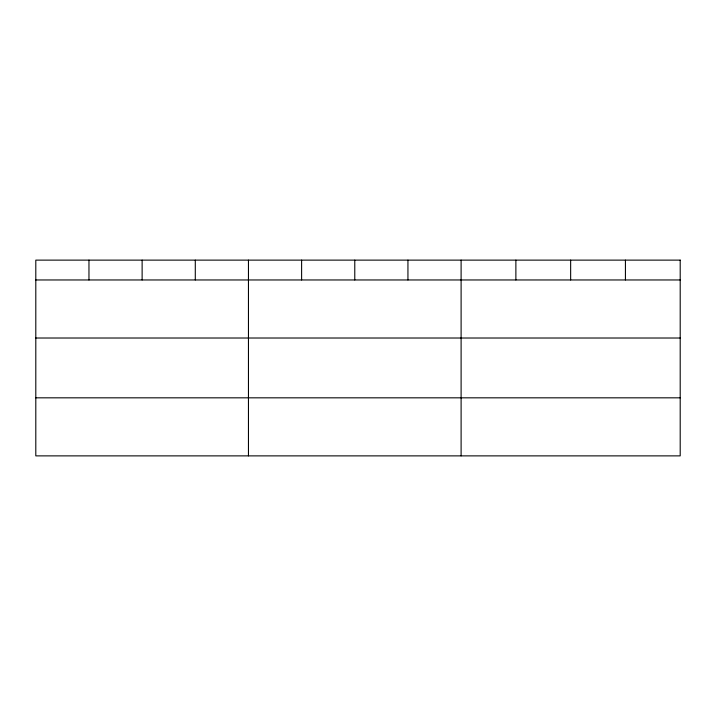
<?xml version="1.0" encoding="UTF-8"?>
<svg xmlns="http://www.w3.org/2000/svg" width="716" height="716" viewBox="0 0 716 716"><rect width="100%" height="100%" fill="white"/><g stroke="black" fill="none" stroke-linecap="round" stroke-linejoin="round"><path stroke-width="1.07" d="M35.8 279.965L680.2 279.965M35.8 338.015L680.2 338.015M35.8 397.827L680.2 397.827M625.426 260.123L625.426 279.965M570.652 260.123L570.652 279.965M515.878 260.123L515.878 279.965M461.104 260.123L461.104 455.877M407.941 260.123L407.941 279.965M354.778 260.123L354.778 279.965M301.615 260.123L301.615 279.965M248.452 260.123L248.452 455.877M195.289 260.123L195.289 279.965M142.126 260.123L142.126 279.965M88.963 260.123L88.963 279.965M680.2 260.123L35.8 260.123L35.8 455.877L680.2 455.877L680.2 260.123"/></g></svg>
